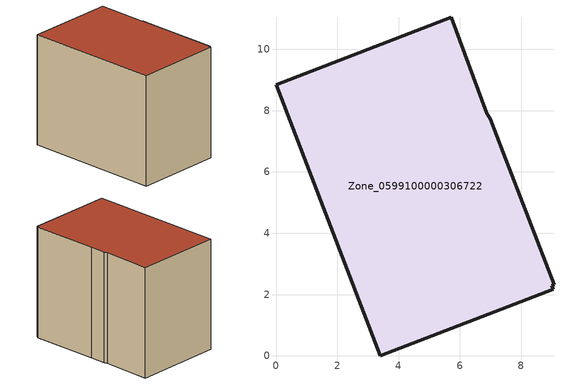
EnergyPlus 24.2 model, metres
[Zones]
Zone_0599100000306722
 floor ground (C_G): 7,7.73 7.42,6.63 9.07,2.32 9,2.29 9.04,2.17 3.4,0 0,8.85 5.72,11.05 6.89,7.91 z0
 wall outside (C_F): 3.4,0 9.04,2.17 9,2.29 9.07,2.32 7.42,6.63 7,7.73 6.89,7.91 5.72,11.05 0,8.85 3.4,0 z0:7.7
 roof outside (C_R): 7.42,6.63 7,7.73 6.89,7.91 5.72,11.05 0,8.85 3.4,0 9.04,2.17 9,2.29 9.07,2.32 z7.7
[BUILDING]
Pand.0599100000306722: North Axis=0; Terrain=City; Loads Convergence Tolerance Value=0.04; Temperature Convergence Tolerance Value=0.4; Solar Distribution=FullExterior; Maximum Number of Warmup Days=25; Minimum Number of Warmup Days=1
[Site:Location]
Rotterdam.The.Hague.AP_ZH_NLD Design_Conditions: Latitude=51.96; Longitude=4.45; Time Zone=1; Elevation=-4.5
[SITE:GROUNDTEMPERATURE:BUILDINGSURFACE]
18, 18, 18, 18, 18, 18, 18, 18, 18, 18, 18, 18
[MATERIAL] Thermal Absorptance=0.9; Solar Absorptance=0.7; Visible Absorptance=0.7
Name | Roughness | Thickness | Conductivity | Density | Specific Heat
G.TC.1975-1991 | MediumSmooth | 0.15 | 0.288461 | 540 | 1210
F.TC.1975-1991 | Rough | 0.3 | 0.230769 | 1920 | 840
R.TC.1975-1991 | MediumRough | 0.2 | 0.153846 | 1500 | 1000
[CONSTRUCTION]
C_G: G.TC.1975-1991
C_F: F.TC.1975-1991
C_R: R.TC.1975-1991
[ZONE]
Zone_0599100000306722: Type=1; Multiplier=1; Ceiling Height=Autocalculate; Volume=Autocalculate; Floor Area=autocalculate; Part of Total Floor Area=Yes
[ZONEINFILTRATION:DESIGNFLOWRATE]
Infil_Zone_0599100000306722: Zone or ZoneList or Space or SpaceList=Zone_0599100000306722; Schedule=AlwaysOn; Design Flow Rate Calculation Method=Flow/Area; Flow Rate per Floor Area=0.003; Constant Term Coefficient=1; Temperature Term Coefficient=0; Velocity Term Coefficient=0; Velocity Squared Term Coefficient=0
[HVACTEMPLATE:ZONE:IDEALLOADSAIRSYSTEM]
Zone_0599100000306722: Maximum Heating Supply Air Temperature=50; Minimum Cooling Supply Air Temperature=13; Maximum Heating Supply Air Humidity Ratio=0.0156; Minimum Cooling Supply Air Humidity Ratio=0.0077; Heating Limit=NoLimit; Cooling Limit=NoLimit; Dehumidification Control Type=ConstantSensibleHeatRatio; Cooling Sensible Heat Ratio=0.7; Dehumidification Setpoint=60; Humidification Control Type=None; Humidification Setpoint=30; Outdoor Air Method=None; Outdoor Air Flow Rate per Person=0.00944; Outdoor Air Flow Rate per Zone Floor Area=0; Outdoor Air Flow Rate per Zone=0; Demand Controlled Ventilation Type=None; Outdoor Air Economizer Type=NoEconomizer; Heat Recovery Type=None; Sensible Heat Recovery Effectiveness=0.7; Latent Heat Recovery Effectiveness=0.65
[ZONECONTROL:THERMOSTAT]
ThermostatControl_Zone_0599100000306722: Zone or ZoneList=Zone_0599100000306722; Control Type Schedule=DualSetpointControlType; Control 1=Thermostat_Zone_0599100000306722; Temperature Difference Between Cutout And Setpoint=0
[THERMOSTATSETPOINT:DUALSETPOINT]
Thermostat_Zone_0599100000306722: Heating Setpoint Temperature Schedule=HeatingSetpoint_Zone_0599100000306722; Cooling Setpoint Temperature Schedule=CoolingSetpoint_Zone_0599100000306722
[SCHEDULE:COMPACT]
HeatingSetpoint_Zone_0599100000306722: Through: 12/31, For: AllDays, Until: 24:00, 21
CoolingSetpoint_Zone_0599100000306722: Through: 12/31, For: AllDays, Until: 24:00, 24
DualSetpointControlType: Through: 12/31, For: AllDays, Until: 24:00, 4
AlwaysOn: Through: 12/31, For: AllDays, Until: 24:00, 1
